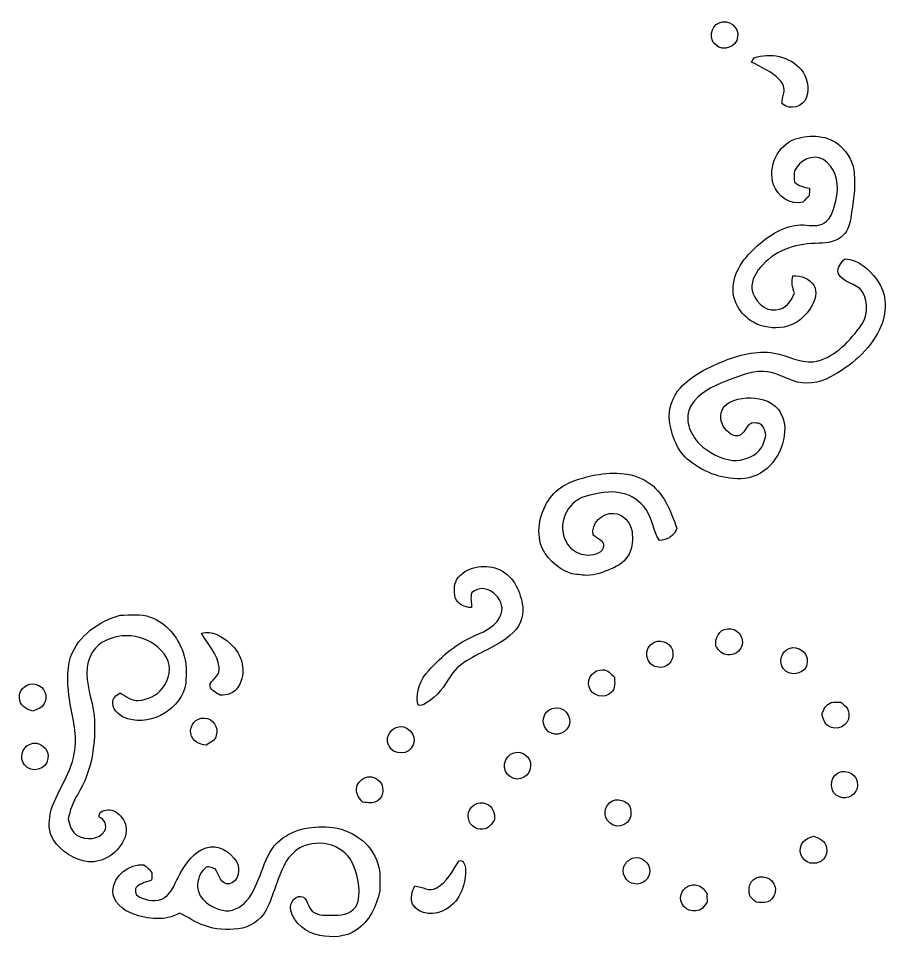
# Model space of a CAD drawing. Header units: centimetres. Extents: x -12.8 to 12.8, y -13.4 to 13.2.
# Drawn here: x -5.08 to 12.08, y -12.5 to 5.66 of the extents above; entities that cross this region are included whole.
import ezdxf

# ---------------------------------------------------------------- set-up
doc = ezdxf.new("R2010")
doc.units = ezdxf.units.CM
doc.header["$MEASUREMENT"] = 0
doc.layers.add('Camada 1', color=7, linetype='Continuous')

msp = doc.modelspace()

# ---------------------------------------------------------------- linework, layer by layer
at = {"layer": 'Camada 1', "color": 156}
for points, knots in [([(8.75663, 5.56753), (8.75663, 5.56753), (8.75663, 5.56753), (8.75663, 5.56753), (8.75663, 5.56753), (8.58414, 5.49945), (8.54569, 5.24087), (8.69421, 5.12903), (8.69421, 5.12903), (8.83708, 4.99356), (9.10096, 5.09481), (9.11965, 5.2899), (9.11965, 5.2899), (9.15846, 5.48393), (8.93302, 5.65679), (8.75663, 5.56753)], [0, 0, 0, 0, 0.2, 0.2, 0.2, 0.2, 0.4, 0.4, 0.4, 0.4, 0.6, 0.6, 0.6, 0.6, 1, 1, 1, 1]), ([(9.44808, 4.87927), (9.44808, 4.87927), (9.44808, 4.87927), (9.44808, 4.87927), (9.44808, 4.87927), (9.43397, 4.85775), (9.40611, 4.81507), (9.392, 4.7939), (9.392, 4.7939), (9.58566, 4.69299), (9.7984, 4.6101), (9.94833, 4.44393), (9.94833, 4.44393), (10.01465, 4.37656), (10.06016, 4.27531), (10.03087, 4.18041), (10.03087, 4.18041), (10.01747, 4.11127), (9.98254, 4.04071), (10.00337, 3.96909), (10.00337, 3.96909), (10.14942, 3.83151), (10.42105, 3.91159), (10.48385, 4.09857), (10.48385, 4.09857), (10.54099, 4.28659), (10.49725, 4.50144), (10.36884, 4.65067), (10.36884, 4.65067), (10.15083, 4.91172), (9.76171, 4.98403), (9.44808, 4.87927)], [0, 0, 0, 0, 0.11111111, 0.11111111, 0.11111111, 0.11111111, 0.22222222, 0.22222222, 0.22222222, 0.22222222, 0.33333333, 0.33333333, 0.33333333, 0.33333333, 0.44444444, 0.44444444, 0.44444444, 0.44444444, 0.55555556, 0.55555556, 0.55555556, 0.55555556, 0.66666667, 0.66666667, 0.66666667, 0.66666667, 0.77777778, 0.77777778, 0.77777778, 0.77777778, 1, 1, 1, 1]), ([(10.26617, 3.27554), (10.26617, 3.27554), (10.26617, 3.27554), (10.26617, 3.27554), (10.26617, 3.27554), (9.90669, 3.15982), (9.71549, 2.72167), (9.82802, 2.37172), (9.82802, 2.37172), (9.91129, 2.14383), (10.1607, 1.95297), (10.41047, 2.02847), (10.41047, 2.02847), (10.45033, 2.06974), (10.4909, 2.10996), (10.53217, 2.14982), (10.53217, 2.14982), (10.53606, 2.20062), (10.53923, 2.25178), (10.5424, 2.30258), (10.5424, 2.30258), (10.4341, 2.31775), (10.32581, 2.34879), (10.24149, 2.42111), (10.24149, 2.42111), (10.24008, 2.49624), (10.23372, 2.5721), (10.24607, 2.64653), (10.24607, 2.64653), (10.33638, 2.85043), (10.60803, 2.9912), (10.81334, 2.86702), (10.81334, 2.86702), (11.04123, 2.73543), (11.11462, 2.44298), (11.08392, 2.19745), (11.08392, 2.19745), (11.04969, 2.00625), (11.02147, 1.79246), (10.87578, 1.65028), (10.87578, 1.65028), (10.76995, 1.55046), (10.61507, 1.55716), (10.48103, 1.57339), (10.48103, 1.57339), (10.15858, 1.60972), (9.85906, 1.44251), (9.61248, 1.2527), (9.61248, 1.2527), (9.3479, 1.03857), (9.0925, 0.76658), (9.03817, 0.41697), (9.03817, 0.41697), (8.99089, 0.11182), (9.16552, -0.19967), (9.43327, -0.34395), (9.43327, -0.34395), (9.6139, -0.45295), (9.83438, -0.4713), (10.03935, -0.43921), (10.03935, -0.43921), (10.28064, -0.39652), (10.4775, -0.21943), (10.59285, -0.00987), (10.59285, -0.00987), (10.6553, 0.10583), (10.69622, 0.25152), (10.62884, 0.37429), (10.62884, 0.37429), (10.54522, 0.51788), (10.37378, 0.58632), (10.21221, 0.5736), (10.21221, 0.5736), (10.17798, 0.46036), (10.1981, 0.34466), (10.2429, 0.23777), (10.2429, 0.23777), (10.1914, 0.07301), (10.06228, -0.08784), (9.87848, -0.09877), (9.87848, -0.09877), (9.63541, -0.13404), (9.43785, 0.08995), (9.40328, 0.31255), (9.40328, 0.31255), (9.38635, 0.49635), (9.49325, 0.66498), (9.61707, 0.79092), (9.61707, 0.79092), (9.89224, 1.09819), (10.32298, 1.21884), (10.72444, 1.21425), (10.72444, 1.21425), (10.89871, 1.21214), (11.08709, 1.2513), (11.21409, 1.37936), (11.21409, 1.37936), (11.30545, 1.4679), (11.33369, 1.59773), (11.3545, 1.71838), (11.3545, 1.71838), (11.40037, 2.00766), (11.45046, 2.29975), (11.42259, 2.59362), (11.42259, 2.59362), (11.40636, 2.80387), (11.30511, 3.0046), (11.14354, 3.14042), (11.14354, 3.14042), (10.90965, 3.35597), (10.5558, 3.36585), (10.26617, 3.27554)], [0, 0, 0, 0, 0.03448276, 0.03448276, 0.03448276, 0.03448276, 0.06896552, 0.06896552, 0.06896552, 0.06896552, 0.10344828, 0.10344828, 0.10344828, 0.10344828, 0.13793103, 0.13793103, 0.13793103, 0.13793103, 0.17241379, 0.17241379, 0.17241379, 0.17241379, 0.20689655, 0.20689655, 0.20689655, 0.20689655, 0.24137931, 0.24137931, 0.24137931, 0.24137931, 0.27586207, 0.27586207, 0.27586207, 0.27586207, 0.31034483, 0.31034483, 0.31034483, 0.31034483, 0.34482759, 0.34482759, 0.34482759, 0.34482759, 0.37931034, 0.37931034, 0.37931034, 0.37931034, 0.4137931, 0.4137931, 0.4137931, 0.4137931, 0.44827586, 0.44827586, 0.44827586, 0.44827586, 0.48275862, 0.48275862, 0.48275862, 0.48275862, 0.51724138, 0.51724138, 0.51724138, 0.51724138, 0.55172414, 0.55172414, 0.55172414, 0.55172414, 0.5862069, 0.5862069, 0.5862069, 0.5862069, 0.62068966, 0.62068966, 0.62068966, 0.62068966, 0.65517241, 0.65517241, 0.65517241, 0.65517241, 0.68965517, 0.68965517, 0.68965517, 0.68965517, 0.72413793, 0.72413793, 0.72413793, 0.72413793, 0.75862069, 0.75862069, 0.75862069, 0.75862069, 0.79310345, 0.79310345, 0.79310345, 0.79310345, 0.82758621, 0.82758621, 0.82758621, 0.82758621, 0.86206897, 0.86206897, 0.86206897, 0.86206897, 0.89655172, 0.89655172, 0.89655172, 0.89655172, 0.93103448, 0.93103448, 0.93103448, 0.93103448, 1, 1, 1, 1]), ([(11.10333, 0.62618), (11.10333, 0.62618), (11.10333, 0.62618), (11.10333, 0.62618), (11.10333, 0.62618), (11.19328, 0.42791), (11.46315, 0.43497), (11.58134, 0.26246), (11.58134, 0.26246), (11.71363, 0.04234), (11.68893, -0.254), (11.52842, -0.45332), (11.52842, -0.45332), (11.2977, -0.75459), (11.00701, -1.0668), (10.61261, -1.12465), (10.61261, -1.12465), (10.34413, -1.14687), (10.10108, -1.00329), (9.84355, -0.95355), (9.84355, -0.95355), (9.49147, -0.89358), (9.13694, -0.98989), (8.81308, -1.12394), (8.81308, -1.12394), (8.51393, -1.24812), (8.21372, -1.39805), (7.99217, -1.64041), (7.99217, -1.64041), (7.83271, -1.81504), (7.74347, -2.05563), (7.77662, -2.2927), (7.77662, -2.2927), (7.81826, -2.58692), (7.92797, -2.89348), (8.16926, -3.08256), (8.16926, -3.08256), (8.47266, -3.32563), (8.86989, -3.46499), (9.26007, -3.429), (9.26007, -3.429), (9.70986, -3.38349), (10.02875, -2.93546), (10.04817, -2.50577), (10.04817, -2.50577), (10.07109, -2.26201), (9.94268, -1.99707), (9.70913, -1.90358), (9.70913, -1.90358), (9.49995, -1.82104), (9.25795, -1.81504), (9.04521, -1.88806), (9.04521, -1.88806), (8.91611, -1.9297), (8.78945, -2.03904), (8.79228, -2.1851), (8.79228, -2.1851), (8.77464, -2.33432), (8.866, -2.4765), (8.98842, -2.5541), (8.98842, -2.5541), (9.05544, -2.5982), (9.15458, -2.60667), (9.21066, -2.54), (9.21066, -2.54), (9.29357, -2.45779), (9.33872, -2.29517), (9.48831, -2.3361), (9.48831, -2.3361), (9.62447, -2.3255), (9.65234, -2.47227), (9.68058, -2.57245), (9.68058, -2.57245), (9.64847, -2.67828), (9.63048, -2.79752), (9.54687, -2.87796), (9.54687, -2.87796), (9.41809, -3.0226), (9.21525, -3.07798), (9.02757, -3.07374), (9.02757, -3.07374), (8.7778, -3.04375), (8.54674, -2.91711), (8.36507, -2.74672), (8.36507, -2.74672), (8.17808, -2.55517), (8.05638, -2.24296), (8.19925, -1.99214), (8.19925, -1.99214), (8.34707, -1.74201), (8.62612, -1.6143), (8.88471, -1.50917), (8.88471, -1.50917), (9.12495, -1.42205), (9.36837, -1.30774), (9.63012, -1.31833), (9.63012, -1.31833), (9.83614, -1.31797), (10.01676, -1.43016), (10.20585, -1.49684), (10.20585, -1.49684), (10.44963, -1.59244), (10.72761, -1.54727), (10.9534, -1.42416), (10.9534, -1.42416), (11.35556, -1.21603), (11.72069, -0.89992), (11.92142, -0.48789), (11.92142, -0.48789), (12.07452, -0.1778), (12.08229, 0.22153), (11.8639, 0.50411), (11.8639, 0.50411), (11.71187, 0.69885), (11.50584, 0.90028), (11.24372, 0.90735), (11.24372, 0.90735), (11.16188, 0.83855), (11.08604, 0.73942), (11.10333, 0.62618)], [0, 0, 0, 0, 0.03225806, 0.03225806, 0.03225806, 0.03225806, 0.06451613, 0.06451613, 0.06451613, 0.06451613, 0.09677419, 0.09677419, 0.09677419, 0.09677419, 0.12903226, 0.12903226, 0.12903226, 0.12903226, 0.16129032, 0.16129032, 0.16129032, 0.16129032, 0.19354839, 0.19354839, 0.19354839, 0.19354839, 0.22580645, 0.22580645, 0.22580645, 0.22580645, 0.25806452, 0.25806452, 0.25806452, 0.25806452, 0.29032258, 0.29032258, 0.29032258, 0.29032258, 0.32258065, 0.32258065, 0.32258065, 0.32258065, 0.35483871, 0.35483871, 0.35483871, 0.35483871, 0.38709677, 0.38709677, 0.38709677, 0.38709677, 0.41935484, 0.41935484, 0.41935484, 0.41935484, 0.4516129, 0.4516129, 0.4516129, 0.4516129, 0.48387097, 0.48387097, 0.48387097, 0.48387097, 0.51612903, 0.51612903, 0.51612903, 0.51612903, 0.5483871, 0.5483871, 0.5483871, 0.5483871, 0.58064516, 0.58064516, 0.58064516, 0.58064516, 0.61290323, 0.61290323, 0.61290323, 0.61290323, 0.64516129, 0.64516129, 0.64516129, 0.64516129, 0.67741935, 0.67741935, 0.67741935, 0.67741935, 0.70967742, 0.70967742, 0.70967742, 0.70967742, 0.74193548, 0.74193548, 0.74193548, 0.74193548, 0.77419355, 0.77419355, 0.77419355, 0.77419355, 0.80645161, 0.80645161, 0.80645161, 0.80645161, 0.83870968, 0.83870968, 0.83870968, 0.83870968, 0.87096774, 0.87096774, 0.87096774, 0.87096774, 0.90322581, 0.90322581, 0.90322581, 0.90322581, 0.93548387, 0.93548387, 0.93548387, 0.93548387, 1, 1, 1, 1]), ([(6.2484, -3.37219), (6.2484, -3.37219), (6.2484, -3.37219), (6.2484, -3.37219), (6.2484, -3.37219), (5.96299, -3.44204), (5.65291, -3.52707), (5.45958, -3.76485), (5.45958, -3.76485), (5.24121, -4.02378), (5.14314, -4.38962), (5.22993, -4.71981), (5.22993, -4.71981), (5.31671, -4.99568), (5.55554, -5.19499), (5.81554, -5.30294), (5.81554, -5.30294), (5.92278, -5.32306), (6.03074, -5.33893), (6.14009, -5.34317), (6.14009, -5.34317), (6.31013, -5.34528), (6.46994, -5.27967), (6.62445, -5.21582), (6.62445, -5.21582), (6.76627, -5.15549), (6.90703, -5.06482), (6.97793, -4.92266), (6.97793, -4.92266), (7.04814, -4.78649), (7.05131, -4.62808), (7.03615, -4.47922), (7.03615, -4.47922), (7.01111, -4.29823), (6.86257, -4.12221), (6.67032, -4.11973), (6.67032, -4.11973), (6.44701, -4.09928), (6.21841, -4.32223), (6.26991, -4.54907), (6.26991, -4.54907), (6.31401, -4.59176), (6.36975, -4.61963), (6.4202, -4.65454), (6.4202, -4.65454), (6.50592, -4.69265), (6.49323, -4.82458), (6.41879, -4.86938), (6.41879, -4.86938), (6.19125, -5.02355), (5.84834, -4.92337), (5.73369, -4.67535), (5.73369, -4.67535), (5.54636, -4.34552), (5.75168, -3.8862), (6.11222, -3.78566), (6.11222, -3.78566), (6.34858, -3.72075), (6.60223, -3.65724), (6.8453, -3.72463), (6.8453, -3.72463), (7.0365, -3.76132), (7.2009, -3.88584), (7.31237, -4.04247), (7.31237, -4.04247), (7.43937, -4.22945), (7.45277, -4.46687), (7.57695, -4.65561), (7.57695, -4.65561), (7.71525, -4.64361), (7.89869, -4.56318), (7.91739, -4.41147), (7.91739, -4.41147), (7.80133, -4.07), (7.6588, -3.69534), (7.33743, -3.49496), (7.33743, -3.49496), (7.01569, -3.2886), (6.60964, -3.302), (6.2484, -3.37219)], [0, 0, 0, 0, 0.04761905, 0.04761905, 0.04761905, 0.04761905, 0.0952381, 0.0952381, 0.0952381, 0.0952381, 0.14285714, 0.14285714, 0.14285714, 0.14285714, 0.19047619, 0.19047619, 0.19047619, 0.19047619, 0.23809524, 0.23809524, 0.23809524, 0.23809524, 0.28571429, 0.28571429, 0.28571429, 0.28571429, 0.33333333, 0.33333333, 0.33333333, 0.33333333, 0.38095238, 0.38095238, 0.38095238, 0.38095238, 0.42857143, 0.42857143, 0.42857143, 0.42857143, 0.47619048, 0.47619048, 0.47619048, 0.47619048, 0.52380952, 0.52380952, 0.52380952, 0.52380952, 0.57142857, 0.57142857, 0.57142857, 0.57142857, 0.61904762, 0.61904762, 0.61904762, 0.61904762, 0.66666667, 0.66666667, 0.66666667, 0.66666667, 0.71428571, 0.71428571, 0.71428571, 0.71428571, 0.76190476, 0.76190476, 0.76190476, 0.76190476, 0.80952381, 0.80952381, 0.80952381, 0.80952381, 0.85714286, 0.85714286, 0.85714286, 0.85714286, 0.9047619, 0.9047619, 0.9047619, 0.9047619, 1, 1, 1, 1]), ([(3.61138, -5.3781), (3.61138, -5.3781), (3.61138, -5.3781), (3.61138, -5.3781), (3.61138, -5.3781), (3.51013, -5.48745), (3.52178, -5.64938), (3.54507, -5.78555), (3.54507, -5.78555), (3.59692, -5.91219), (3.73274, -5.98028), (3.86537, -5.97992), (3.86537, -5.97992), (3.86997, -5.88186), (3.83716, -5.77919), (3.87278, -5.68501), (3.87278, -5.68501), (4.12574, -5.4423), (4.56035, -5.80178), (4.45169, -6.10551), (4.45169, -6.10551), (4.3815, -6.33236), (4.14655, -6.43784), (3.94723, -6.52744), (3.94723, -6.52744), (3.58705, -6.67807), (3.2773, -6.93032), (3.02472, -7.22558), (3.02472, -7.22558), (2.85644, -7.38998), (2.77318, -7.62952), (2.80141, -7.86236), (2.80141, -7.86236), (2.80599, -7.92868), (2.87972, -7.9202), (2.9224, -7.8941), (2.9224, -7.8941), (3.12632, -7.78827), (3.28083, -7.6073), (3.39972, -7.41398), (3.39972, -7.41398), (3.48121, -7.2792), (3.5821, -7.15362), (3.71439, -7.06649), (3.71439, -7.06649), (4.00685, -6.87), (4.35256, -6.76063), (4.62562, -6.53379), (4.62562, -6.53379), (4.79212, -6.39655), (4.90784, -6.18313), (4.87785, -5.96299), (4.87785, -5.96299), (4.83975, -5.67443), (4.70146, -5.36821), (4.42948, -5.23239), (4.42948, -5.23239), (4.16382, -5.11703), (3.80787, -5.14984), (3.61138, -5.3781)], [0, 0, 0, 0, 0.0625, 0.0625, 0.0625, 0.0625, 0.125, 0.125, 0.125, 0.125, 0.1875, 0.1875, 0.1875, 0.1875, 0.25, 0.25, 0.25, 0.25, 0.3125, 0.3125, 0.3125, 0.3125, 0.375, 0.375, 0.375, 0.375, 0.4375, 0.4375, 0.4375, 0.4375, 0.5, 0.5, 0.5, 0.5, 0.5625, 0.5625, 0.5625, 0.5625, 0.625, 0.625, 0.625, 0.625, 0.6875, 0.6875, 0.6875, 0.6875, 0.75, 0.75, 0.75, 0.75, 0.8125, 0.8125, 0.8125, 0.8125, 0.875, 0.875, 0.875, 0.875, 1, 1, 1, 1]), ([(-4.04953, -6.95713), (-4.04953, -6.95713), (-4.04953, -6.95713), (-4.04953, -6.95713), (-4.04953, -6.95713), (-4.13456, -7.23864), (-4.10915, -7.53991), (-4.06752, -7.82708), (-4.06752, -7.82708), (-4.01425, -8.16751), (-3.90172, -8.51252), (-3.98003, -8.85859), (-3.98003, -8.85859), (-4.04459, -9.29004), (-4.34728, -9.63329), (-4.4524, -10.05134), (-4.4524, -10.05134), (-4.48132, -10.22244), (-4.49333, -10.4161), (-4.38996, -10.5664), (-4.38996, -10.5664), (-4.23969, -10.80065), (-3.97722, -10.95974), (-3.70275, -10.99855), (-3.70275, -10.99855), (-3.39407, -11.02676), (-3.09174, -10.81193), (-2.98062, -10.529), (-2.98062, -10.529), (-2.9464, -10.414), (-2.93441, -10.27606), (-3.00708, -10.1734), (-3.00708, -10.1734), (-3.07128, -10.07957), (-3.15595, -9.97126), (-3.28117, -9.97374), (-3.28117, -9.97374), (-3.36761, -9.97196), (-3.50697, -10.00407), (-3.48438, -10.11731), (-3.48438, -10.11731), (-3.38101, -10.16635), (-3.31893, -10.281), (-3.37609, -10.39035), (-3.37609, -10.39035), (-3.48402, -10.56781), (-3.74791, -10.58157), (-3.91371, -10.48173), (-3.91371, -10.48173), (-4.03014, -10.4161), (-4.06822, -10.28171), (-4.0968, -10.1607), (-4.0968, -10.1607), (-4.06646, -9.98643), (-4.00368, -9.81991), (-3.90947, -9.67034), (-3.90947, -9.67034), (-3.62795, -9.20679), (-3.54083, -8.64729), (-3.58668, -8.11283), (-3.58668, -8.11283), (-3.6195, -7.79322), (-3.7592, -7.48595), (-3.72463, -7.16068), (-3.72463, -7.16068), (-3.69922, -6.93666), (-3.5641, -6.72499), (-3.35562, -6.63081), (-3.35562, -6.63081), (-2.95027, -6.42267), (-2.38583, -6.56166), (-2.159, -6.96736), (-2.159, -6.96736), (-2.04716, -7.15715), (-2.10255, -7.40375), (-2.23307, -7.5699), (-2.23307, -7.5699), (-2.34492, -7.72159), (-2.53293, -7.79251), (-2.71392, -7.8179), (-2.71392, -7.8179), (-2.85043, -7.82214), (-2.9598, -7.72936), (-3.07233, -7.66655), (-3.07233, -7.66655), (-3.14571, -7.7089), (-3.23003, -7.76922), (-3.21768, -7.86589), (-3.21768, -7.86589), (-3.2138, -8.02957), (-3.05859, -8.13469), (-2.91711, -8.1795), (-2.91711, -8.1795), (-2.43557, -8.31639), (-1.85278, -7.98018), (-1.77729, -7.47465), (-1.77729, -7.47465), (-1.7653, -7.27216), (-1.75541, -7.0612), (-1.82845, -6.86822), (-1.82845, -6.86822), (-1.93533, -6.56096), (-2.1583, -6.2745), (-2.47543, -6.16866), (-2.47543, -6.16866), (-2.66488, -6.0907), (-2.87301, -6.12951), (-3.07128, -6.1288), (-3.07128, -6.1288), (-3.49425, -6.24557), (-3.89431, -6.53486), (-4.04953, -6.95713)], [0, 0, 0, 0, 0.03448276, 0.03448276, 0.03448276, 0.03448276, 0.06896552, 0.06896552, 0.06896552, 0.06896552, 0.10344828, 0.10344828, 0.10344828, 0.10344828, 0.13793103, 0.13793103, 0.13793103, 0.13793103, 0.17241379, 0.17241379, 0.17241379, 0.17241379, 0.20689655, 0.20689655, 0.20689655, 0.20689655, 0.24137931, 0.24137931, 0.24137931, 0.24137931, 0.27586207, 0.27586207, 0.27586207, 0.27586207, 0.31034483, 0.31034483, 0.31034483, 0.31034483, 0.34482759, 0.34482759, 0.34482759, 0.34482759, 0.37931034, 0.37931034, 0.37931034, 0.37931034, 0.4137931, 0.4137931, 0.4137931, 0.4137931, 0.44827586, 0.44827586, 0.44827586, 0.44827586, 0.48275862, 0.48275862, 0.48275862, 0.48275862, 0.51724138, 0.51724138, 0.51724138, 0.51724138, 0.55172414, 0.55172414, 0.55172414, 0.55172414, 0.5862069, 0.5862069, 0.5862069, 0.5862069, 0.62068966, 0.62068966, 0.62068966, 0.62068966, 0.65517241, 0.65517241, 0.65517241, 0.65517241, 0.68965517, 0.68965517, 0.68965517, 0.68965517, 0.72413793, 0.72413793, 0.72413793, 0.72413793, 0.75862069, 0.75862069, 0.75862069, 0.75862069, 0.79310345, 0.79310345, 0.79310345, 0.79310345, 0.82758621, 0.82758621, 0.82758621, 0.82758621, 0.86206897, 0.86206897, 0.86206897, 0.86206897, 0.89655172, 0.89655172, 0.89655172, 0.89655172, 0.93103448, 0.93103448, 0.93103448, 0.93103448, 1, 1, 1, 1]), ([(-1.46685, -6.48511), (-1.46685, -6.48511), (-1.46685, -6.48511), (-1.46685, -6.48511), (-1.46685, -6.48511), (-1.34126, -6.70489), (-1.14477, -6.89856), (-1.11512, -7.16138), (-1.11512, -7.16138), (-1.09536, -7.30284), (-1.22731, -7.38082), (-1.29292, -7.48417), (-1.29292, -7.48417), (-1.32045, -7.60552), (-1.17827, -7.65386), (-1.09855, -7.70748), (-1.09855, -7.70748), (-0.95956, -7.72195), (-0.81667, -7.66797), (-0.74048, -7.54661), (-0.74048, -7.54661), (-0.56198, -7.27321), (-0.66075, -6.89115), (-0.90028, -6.68689), (-0.90028, -6.68689), (-1.0555, -6.55708), (-1.25448, -6.4216), (-1.46685, -6.48511)], [0, 0, 0, 0, 0.125, 0.125, 0.125, 0.125, 0.25, 0.25, 0.25, 0.25, 0.375, 0.375, 0.375, 0.375, 0.5, 0.5, 0.5, 0.5, 0.625, 0.625, 0.625, 0.625, 0.75, 0.75, 0.75, 0.75, 1, 1, 1, 1]), ([(8.69209, -6.74758), (8.69209, -6.74758), (8.69209, -6.74758), (8.69209, -6.74758), (8.69209, -6.74758), (8.75276, -6.81989), (8.81591, -6.9162), (8.92386, -6.91091), (8.92386, -6.91091), (9.04521, -6.93242), (9.16798, -6.85411), (9.2015, -6.737), (9.2015, -6.737), (9.26816, -6.57189), (9.10271, -6.36517), (8.92493, -6.40009), (8.92493, -6.40009), (8.75135, -6.40362), (8.66598, -6.59448), (8.69209, -6.74758)], [0, 0, 0, 0, 0.16666667, 0.16666667, 0.16666667, 0.16666667, 0.33333333, 0.33333333, 0.33333333, 0.33333333, 0.5, 0.5, 0.5, 0.5, 0.66666667, 0.66666667, 0.66666667, 0.66666667, 1, 1, 1, 1]), ([(7.48205, -6.66291), (7.48205, -6.66291), (7.48205, -6.66291), (7.48205, -6.66291), (7.48205, -6.66291), (7.24322, -6.74652), (7.29402, -7.15256), (7.55227, -7.15539), (7.55227, -7.15539), (7.71418, -7.19101), (7.86729, -7.03545), (7.84365, -6.87528), (7.84365, -6.87528), (7.83766, -6.70207), (7.63551, -6.59623), (7.48205, -6.66291)], [0, 0, 0, 0, 0.2, 0.2, 0.2, 0.2, 0.4, 0.4, 0.4, 0.4, 0.6, 0.6, 0.6, 0.6, 1, 1, 1, 1]), ([(10.13848, -6.7878), (10.13848, -6.7878), (10.13848, -6.7878), (10.13848, -6.7878), (10.13848, -6.7878), (9.98185, -6.84494), (9.92222, -7.05696), (10.02488, -7.18819), (10.02488, -7.18819), (10.14976, -7.3674), (10.49479, -7.28909), (10.49267, -7.0559), (10.49267, -7.0559), (10.52194, -6.86717), (10.31168, -6.71583), (10.13848, -6.7878)], [0, 0, 0, 0, 0.2, 0.2, 0.2, 0.2, 0.4, 0.4, 0.4, 0.4, 0.6, 0.6, 0.6, 0.6, 1, 1, 1, 1]), ([(6.19159, -7.54556), (6.19159, -7.54556), (6.19159, -7.54556), (6.19159, -7.54556), (6.19159, -7.54556), (6.23534, -7.73112), (6.50063, -7.79673), (6.62622, -7.65422), (6.62622, -7.65422), (6.71688, -7.58084), (6.68867, -7.4563), (6.68972, -7.35507), (6.68972, -7.35507), (6.6241, -7.29051), (6.55567, -7.20794), (6.45548, -7.20901), (6.45548, -7.20901), (6.28261, -7.19454), (6.13445, -7.37975), (6.19159, -7.54556)], [0, 0, 0, 0, 0.16666667, 0.16666667, 0.16666667, 0.16666667, 0.33333333, 0.33333333, 0.33333333, 0.33333333, 0.5, 0.5, 0.5, 0.5, 0.66666667, 0.66666667, 0.66666667, 0.66666667, 1, 1, 1, 1]), ([(-5.05882, -7.76252), (-5.05882, -7.76252), (-5.05882, -7.76252), (-5.05882, -7.76252), (-5.05882, -7.76252), (-5.06589, -7.90857), (-4.92195, -7.99146), (-4.79848, -8.02252), (-4.79848, -8.02252), (-4.71275, -7.99358), (-4.61327, -7.965), (-4.5727, -7.87471), (-4.5727, -7.87471), (-4.4831, -7.7364), (-4.57376, -7.53745), (-4.72863, -7.49757), (-4.72863, -7.49757), (-4.89196, -7.43902), (-5.0807, -7.59037), (-5.05882, -7.76252)], [0, 0, 0, 0, 0.16666667, 0.16666667, 0.16666667, 0.16666667, 0.33333333, 0.33333333, 0.33333333, 0.33333333, 0.5, 0.5, 0.5, 0.5, 0.66666667, 0.66666667, 0.66666667, 0.66666667, 1, 1, 1, 1]), ([(5.45747, -7.97382), (5.45747, -7.97382), (5.45747, -7.97382), (5.45747, -7.97382), (5.45747, -7.97382), (5.29449, -8.02428), (5.21864, -8.25394), (5.34141, -8.38129), (5.34141, -8.38129), (5.44934, -8.53687), (5.72028, -8.50123), (5.78484, -8.32238), (5.78484, -8.32238), (5.88291, -8.12553), (5.65891, -7.89057), (5.45747, -7.97382)], [0, 0, 0, 0, 0.2, 0.2, 0.2, 0.2, 0.4, 0.4, 0.4, 0.4, 0.6, 0.6, 0.6, 0.6, 1, 1, 1, 1]), ([(10.78547, -8.08884), (10.78547, -8.08884), (10.78547, -8.08884), (10.78547, -8.08884), (10.78547, -8.08884), (10.81156, -8.17138), (10.82957, -8.26805), (10.9093, -8.31814), (10.9093, -8.31814), (11.06557, -8.42715), (11.32699, -8.31639), (11.31534, -8.11354), (11.31534, -8.11354), (11.33228, -7.9957), (11.24267, -7.91104), (11.158, -7.84754), (11.158, -7.84754), (11.09486, -7.84859), (11.03171, -7.84647), (10.96963, -7.85566), (10.96963, -7.85566), (10.8652, -7.88811), (10.82111, -7.9957), (10.78547, -8.08884)], [0, 0, 0, 0, 0.14285714, 0.14285714, 0.14285714, 0.14285714, 0.28571429, 0.28571429, 0.28571429, 0.28571429, 0.42857143, 0.42857143, 0.42857143, 0.42857143, 0.57142857, 0.57142857, 0.57142857, 0.57142857, 0.71428571, 0.71428571, 0.71428571, 0.71428571, 1, 1, 1, 1]), ([(-1.67498, -8.46949), (-1.67498, -8.46949), (-1.67498, -8.46949), (-1.67498, -8.46949), (-1.67498, -8.46949), (-1.65734, -8.61659), (-1.50495, -8.6868), (-1.3723, -8.69702), (-1.3723, -8.69702), (-1.29504, -8.64693), (-1.18921, -8.60602), (-1.17333, -8.50265), (-1.17333, -8.50265), (-1.11583, -8.34813), (-1.24354, -8.15939), (-1.41005, -8.16397), (-1.41005, -8.16397), (-1.57127, -8.14846), (-1.71097, -8.31179), (-1.67498, -8.46949)], [0, 0, 0, 0, 0.16666667, 0.16666667, 0.16666667, 0.16666667, 0.33333333, 0.33333333, 0.33333333, 0.33333333, 0.5, 0.5, 0.5, 0.5, 0.66666667, 0.66666667, 0.66666667, 0.66666667, 1, 1, 1, 1]), ([(2.37842, -8.35025), (2.37842, -8.35025), (2.37842, -8.35025), (2.37842, -8.35025), (2.37842, -8.35025), (2.23697, -8.39823), (2.1583, -8.58166), (2.23767, -8.7129), (2.23767, -8.7129), (2.32304, -8.90517), (2.64759, -8.89599), (2.71356, -8.69173), (2.71356, -8.69173), (2.80916, -8.49347), (2.57951, -8.25853), (2.37842, -8.35025)], [0, 0, 0, 0, 0.2, 0.2, 0.2, 0.2, 0.4, 0.4, 0.4, 0.4, 0.6, 0.6, 0.6, 0.6, 1, 1, 1, 1]), ([(-4.86127, -8.68186), (-4.86127, -8.68186), (-4.86127, -8.68186), (-4.86127, -8.68186), (-4.86127, -8.68186), (-5.00873, -8.74923), (-5.07083, -8.95631), (-4.95828, -9.08227), (-4.95828, -9.08227), (-4.83658, -9.26146), (-4.51309, -9.18209), (-4.49826, -8.96267), (-4.49826, -8.96267), (-4.45381, -8.76618), (-4.68383, -8.59084), (-4.86127, -8.68186)], [0, 0, 0, 0, 0.2, 0.2, 0.2, 0.2, 0.4, 0.4, 0.4, 0.4, 0.6, 0.6, 0.6, 0.6, 1, 1, 1, 1]), ([(4.71099, -8.84519), (4.71099, -8.84519), (4.71099, -8.84519), (4.71099, -8.84519), (4.71099, -8.84519), (4.49438, -8.89175), (4.44076, -9.21843), (4.63832, -9.3239), (4.63832, -9.3239), (4.79743, -9.44245), (5.04825, -9.29569), (5.03132, -9.10061), (5.03132, -9.10061), (5.04542, -8.9348), (4.86657, -8.80392), (4.71099, -8.84519)], [0, 0, 0, 0, 0.2, 0.2, 0.2, 0.2, 0.4, 0.4, 0.4, 0.4, 0.6, 0.6, 0.6, 0.6, 1, 1, 1, 1]), ([(1.59807, -9.55993), (1.59807, -9.55993), (1.59807, -9.55993), (1.59807, -9.55993), (1.59807, -9.55993), (1.57938, -9.66786), (1.6584, -9.74972), (1.7212, -9.82556), (1.7212, -9.82556), (1.81504, -9.82627), (1.92263, -9.85801), (2.00518, -9.80015), (2.00518, -9.80015), (2.147, -9.71091), (2.15582, -9.47596), (2.01682, -9.37965), (2.01682, -9.37965), (1.86937, -9.24348), (1.60372, -9.36271), (1.59807, -9.55993)], [0, 0, 0, 0, 0.16666667, 0.16666667, 0.16666667, 0.16666667, 0.33333333, 0.33333333, 0.33333333, 0.33333333, 0.5, 0.5, 0.5, 0.5, 0.66666667, 0.66666667, 0.66666667, 0.66666667, 1, 1, 1, 1]), ([(11.10721, -9.2456), (11.10721, -9.2456), (11.10721, -9.2456), (11.10721, -9.2456), (11.10721, -9.2456), (10.9174, -9.33343), (10.93116, -9.65129), (11.12943, -9.72043), (11.12943, -9.72043), (11.28818, -9.78746), (11.49103, -9.66505), (11.48537, -9.48867), (11.48537, -9.48867), (11.51183, -9.29323), (11.27337, -9.14858), (11.10721, -9.2456)], [0, 0, 0, 0, 0.2, 0.2, 0.2, 0.2, 0.4, 0.4, 0.4, 0.4, 0.6, 0.6, 0.6, 0.6, 1, 1, 1, 1]), ([(3.80259, -10.08979), (3.80259, -10.08979), (3.80259, -10.08979), (3.80259, -10.08979), (3.80259, -10.08979), (3.78777, -10.24395), (3.94194, -10.38153), (4.09292, -10.35543), (4.09292, -10.35543), (4.20334, -10.35015), (4.26895, -10.25277), (4.32223, -10.16847), (4.32223, -10.16847), (4.32859, -10.04322), (4.28659, -9.89682), (4.15536, -9.85343), (4.15536, -9.85343), (3.99944, -9.77547), (3.7906, -9.91693), (3.80259, -10.08979)], [0, 0, 0, 0, 0.16666667, 0.16666667, 0.16666667, 0.16666667, 0.33333333, 0.33333333, 0.33333333, 0.33333333, 0.5, 0.5, 0.5, 0.5, 0.66666667, 0.66666667, 0.66666667, 0.66666667, 1, 1, 1, 1]), ([(6.65091, -9.79594), (6.65091, -9.79594), (6.65091, -9.79594), (6.65091, -9.79594), (6.65091, -9.79594), (6.48404, -9.87142), (6.4456, -10.1226), (6.59729, -10.23301), (6.59729, -10.23301), (6.75075, -10.3893), (7.05414, -10.23338), (7.01462, -10.01606), (7.01462, -10.01606), (7.02627, -9.83121), (6.80614, -9.7275), (6.65091, -9.79594)], [0, 0, 0, 0, 0.2, 0.2, 0.2, 0.2, 0.4, 0.4, 0.4, 0.4, 0.6, 0.6, 0.6, 0.6, 1, 1, 1, 1]), ([(0.03457, -10.61861), (0.03457, -10.61861), (0.03457, -10.61861), (0.03457, -10.61861), (0.03457, -10.61861), (-0.27905, -10.94105), (-0.28716, -11.43599), (-0.57538, -11.77466), (-0.57538, -11.77466), (-0.69285, -11.9059), (-0.87488, -12.0008), (-1.05409, -11.95846), (-1.05409, -11.95846), (-1.27881, -11.90483), (-1.52011, -11.75137), (-1.5434, -11.50055), (-1.5434, -11.50055), (-1.5434, -11.3665), (-1.50176, -11.21692), (-1.39522, -11.12767), (-1.39522, -11.12767), (-1.33914, -11.06416), (-1.26083, -11.12448), (-1.19486, -11.13683), (-1.19486, -11.13683), (-1.12182, -11.24973), (-1.08795, -11.46668), (-0.91052, -11.43706), (-0.91052, -11.43706), (-0.7313, -11.39084), (-0.68967, -11.14248), (-0.77328, -10.99784), (-0.77328, -10.99784), (-0.89358, -10.80135), (-1.13875, -10.65072), (-1.37266, -10.72303), (-1.37266, -10.72303), (-1.6143, -10.80276), (-1.76494, -11.02254), (-1.88701, -11.23209), (-1.88701, -11.23209), (-1.98191, -11.39367), (-2.02812, -11.59615), (-2.18968, -11.70869), (-2.18968, -11.70869), (-2.34526, -11.80818), (-2.54423, -11.77113), (-2.6984, -11.69), (-2.6984, -11.69), (-2.776, -11.65224), (-2.79858, -11.54182), (-2.7312, -11.48362), (-2.7312, -11.48362), (-2.65077, -11.41871), (-2.54599, -11.39825), (-2.4518, -11.36085), (-2.4518, -11.36085), (-2.44863, -11.31429), (-2.44122, -11.26701), (-2.44651, -11.22079), (-2.44651, -11.22079), (-2.47791, -11.1513), (-2.54669, -11.10896), (-2.60068, -11.05887), (-2.60068, -11.05887), (-2.89382, -11.04194), (-3.20498, -11.26559), (-3.21663, -11.57181), (-3.21663, -11.57181), (-3.21239, -11.79759), (-3.01695, -11.9574), (-2.81975, -12.02937), (-2.81975, -12.02937), (-2.52764, -12.1352), (-2.18052, -12.17999), (-1.90183, -12.01278), (-1.90183, -12.01278), (-1.73248, -12.08758), (-1.58396, -12.20505), (-1.40545, -12.26078), (-1.40545, -12.26078), (-1.1945, -12.34157), (-0.96343, -12.34827), (-0.74083, -12.3257), (-0.74083, -12.3257), (-0.51118, -12.29676), (-0.29845, -12.15602), (-0.18837, -11.95175), (-0.18837, -11.95175), (-0.03986, -11.65965), (0.0268, -11.33333), (0.17955, -11.04299), (0.17955, -11.04299), (0.23671, -10.93045), (0.3249, -10.83697), (0.42367, -10.76042), (0.42367, -10.76042), (0.76941, -10.52688), (1.31867, -10.62601), (1.50988, -11.01372), (1.50988, -11.01372), (1.61748, -11.24832), (1.68027, -11.5196), (1.62772, -11.77642), (1.62772, -11.77642), (1.58855, -11.95458), (1.41005, -12.059), (1.23506, -12.05301), (1.23506, -12.05301), (1.07809, -12.04911), (0.90594, -12.08405), (0.762, -12.00467), (0.762, -12.00467), (0.64381, -11.94257), (0.64416, -11.78277), (0.55033, -11.70057), (0.55033, -11.70057), (0.39758, -11.62261), (0.26387, -11.81381), (0.29774, -11.95351), (0.29774, -11.95351), (0.35453, -12.22233), (0.61029, -12.40579), (0.86854, -12.45834), (0.86854, -12.45834), (1.11019, -12.49785), (1.38007, -12.49574), (1.58784, -12.34897), (1.58784, -12.34897), (1.85278, -12.17541), (1.99495, -11.87272), (2.05387, -11.5704), (2.05387, -11.5704), (2.05563, -11.39367), (2.0768, -11.21092), (2.01719, -11.04089), (2.01719, -11.04089), (1.89583, -10.62248), (1.47778, -10.34661), (1.05621, -10.31487), (1.05621, -10.31487), (0.69603, -10.28522), (0.30232, -10.36002), (0.03457, -10.61861)], [0, 0, 0, 0, 0.02702703, 0.02702703, 0.02702703, 0.02702703, 0.05405405, 0.05405405, 0.05405405, 0.05405405, 0.08108108, 0.08108108, 0.08108108, 0.08108108, 0.10810811, 0.10810811, 0.10810811, 0.10810811, 0.13513514, 0.13513514, 0.13513514, 0.13513514, 0.16216216, 0.16216216, 0.16216216, 0.16216216, 0.18918919, 0.18918919, 0.18918919, 0.18918919, 0.21621622, 0.21621622, 0.21621622, 0.21621622, 0.24324324, 0.24324324, 0.24324324, 0.24324324, 0.27027027, 0.27027027, 0.27027027, 0.27027027, 0.2972973, 0.2972973, 0.2972973, 0.2972973, 0.32432432, 0.32432432, 0.32432432, 0.32432432, 0.35135135, 0.35135135, 0.35135135, 0.35135135, 0.37837838, 0.37837838, 0.37837838, 0.37837838, 0.40540541, 0.40540541, 0.40540541, 0.40540541, 0.43243243, 0.43243243, 0.43243243, 0.43243243, 0.45945946, 0.45945946, 0.45945946, 0.45945946, 0.48648649, 0.48648649, 0.48648649, 0.48648649, 0.51351351, 0.51351351, 0.51351351, 0.51351351, 0.54054054, 0.54054054, 0.54054054, 0.54054054, 0.56756757, 0.56756757, 0.56756757, 0.56756757, 0.59459459, 0.59459459, 0.59459459, 0.59459459, 0.62162162, 0.62162162, 0.62162162, 0.62162162, 0.64864865, 0.64864865, 0.64864865, 0.64864865, 0.67567568, 0.67567568, 0.67567568, 0.67567568, 0.7027027, 0.7027027, 0.7027027, 0.7027027, 0.72972973, 0.72972973, 0.72972973, 0.72972973, 0.75675676, 0.75675676, 0.75675676, 0.75675676, 0.78378378, 0.78378378, 0.78378378, 0.78378378, 0.81081081, 0.81081081, 0.81081081, 0.81081081, 0.83783784, 0.83783784, 0.83783784, 0.83783784, 0.86486486, 0.86486486, 0.86486486, 0.86486486, 0.89189189, 0.89189189, 0.89189189, 0.89189189, 0.91891892, 0.91891892, 0.91891892, 0.91891892, 0.94594595, 0.94594595, 0.94594595, 0.94594595, 1, 1, 1, 1]), ([(10.38331, -10.66095), (10.38331, -10.66095), (10.38331, -10.66095), (10.38331, -10.66095), (10.38331, -10.66095), (10.29122, -10.82004), (10.43515, -11.04652), (10.61826, -11.03066), (10.61826, -11.03066), (10.78018, -11.04547), (10.91318, -10.87472), (10.87437, -10.7202), (10.87437, -10.7202), (10.85673, -10.58969), (10.72938, -10.52865), (10.61754, -10.49443), (10.61754, -10.49443), (10.52795, -10.52829), (10.42317, -10.56393), (10.38331, -10.66095)], [0, 0, 0, 0, 0.16666667, 0.16666667, 0.16666667, 0.16666667, 0.33333333, 0.33333333, 0.33333333, 0.33333333, 0.5, 0.5, 0.5, 0.5, 0.66666667, 0.66666667, 0.66666667, 0.66666667, 1, 1, 1, 1]), ([(7.06861, -10.92059), (7.06861, -10.92059), (7.06861, -10.92059), (7.06861, -10.92059), (7.06861, -10.92059), (6.99664, -10.94069), (6.93561, -10.99326), (6.89504, -11.05534), (6.89504, -11.05534), (6.80437, -11.20315), (6.91337, -11.42505), (7.08871, -11.4374), (7.08871, -11.4374), (7.23759, -11.46386), (7.39069, -11.33474), (7.3854, -11.1834), (7.3854, -11.1834), (7.39245, -11.02184), (7.22524, -10.88602), (7.06861, -10.92059)], [0, 0, 0, 0, 0.16666667, 0.16666667, 0.16666667, 0.16666667, 0.33333333, 0.33333333, 0.33333333, 0.33333333, 0.5, 0.5, 0.5, 0.5, 0.66666667, 0.66666667, 0.66666667, 0.66666667, 1, 1, 1, 1]), ([(3.61843, -10.98515), (3.61843, -10.98515), (3.61843, -10.98515), (3.61843, -10.98515), (3.61843, -10.98515), (3.4932, -11.17881), (3.38172, -11.40459), (3.17041, -11.5189), (3.17041, -11.5189), (3.03318, -11.60497), (2.89136, -11.48503), (2.74954, -11.47833), (2.74954, -11.47833), (2.67828, -11.58239), (2.66593, -11.71716), (2.70228, -11.8364), (2.70228, -11.8364), (2.83669, -12.06816), (3.16476, -12.06853), (3.36902, -11.93446), (3.36902, -11.93446), (3.64771, -11.77254), (3.76166, -11.42894), (3.74721, -11.12131), (3.74721, -11.12131), (3.73486, -11.0617), (3.70099, -10.93998), (3.61843, -10.98515)], [0, 0, 0, 0, 0.125, 0.125, 0.125, 0.125, 0.25, 0.25, 0.25, 0.25, 0.375, 0.375, 0.375, 0.375, 0.5, 0.5, 0.5, 0.5, 0.625, 0.625, 0.625, 0.625, 0.75, 0.75, 0.75, 0.75, 1, 1, 1, 1]), ([(9.42903, -11.35944), (9.42903, -11.35944), (9.42903, -11.35944), (9.42903, -11.35944), (9.42903, -11.35944), (9.3299, -11.44023), (9.33484, -11.57605), (9.36907, -11.68752), (9.36907, -11.68752), (9.40752, -11.7242), (9.44597, -11.76197), (9.48407, -11.80007), (9.48407, -11.80007), (9.56098, -11.80287), (9.64177, -11.8184), (9.7169, -11.79335), (9.7169, -11.79335), (9.82098, -11.73656), (9.88625, -11.61873), (9.85979, -11.49985), (9.85979, -11.49985), (9.8298, -11.30723), (9.56768, -11.2268), (9.42903, -11.35944)], [0, 0, 0, 0, 0.14285714, 0.14285714, 0.14285714, 0.14285714, 0.28571429, 0.28571429, 0.28571429, 0.28571429, 0.42857143, 0.42857143, 0.42857143, 0.42857143, 0.57142857, 0.57142857, 0.57142857, 0.57142857, 0.71428571, 0.71428571, 0.71428571, 0.71428571, 1, 1, 1, 1]), ([(8.00381, -11.64449), (8.00381, -11.64449), (8.00381, -11.64449), (8.00381, -11.64449), (8.00381, -11.64449), (7.94666, -11.81452), (8.11671, -12.00431), (8.2931, -11.96693), (8.2931, -11.96693), (8.40105, -11.97044), (8.46596, -11.87696), (8.51675, -11.79547), (8.51675, -11.79547), (8.5157, -11.73973), (8.5157, -11.68435), (8.51641, -11.62897), (8.51641, -11.62897), (8.46701, -11.56404), (8.41869, -11.48574), (8.3333, -11.46703), (8.3333, -11.46703), (8.19714, -11.42434), (8.04474, -11.50937), (8.00381, -11.64449)], [0, 0, 0, 0, 0.14285714, 0.14285714, 0.14285714, 0.14285714, 0.28571429, 0.28571429, 0.28571429, 0.28571429, 0.42857143, 0.42857143, 0.42857143, 0.42857143, 0.57142857, 0.57142857, 0.57142857, 0.57142857, 0.71428571, 0.71428571, 0.71428571, 0.71428571, 1, 1, 1, 1])]:
    msp.add_open_spline(points, degree=3, knots=knots, dxfattribs=at)

doc.saveas('drawing.dxf')
